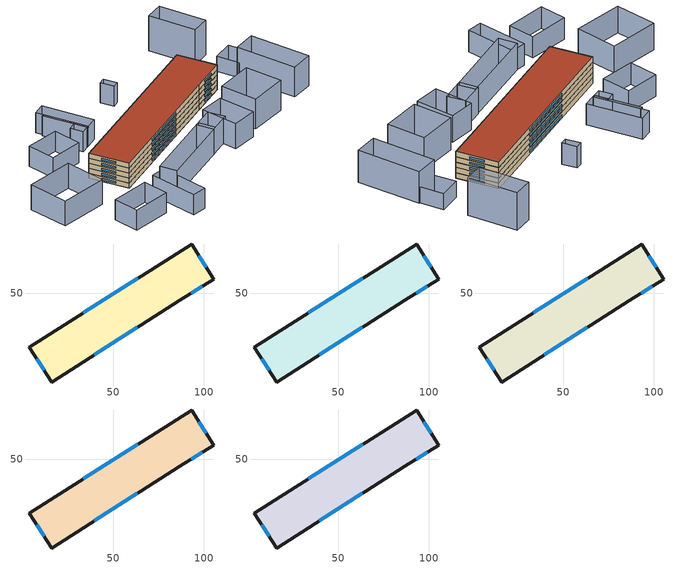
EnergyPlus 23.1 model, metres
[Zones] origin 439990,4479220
b56bda9013da5b2d_F0_whole
 floor ground (EU_floor_Construction): 86.83,46.03 105.45,57.83 93.24,77.17 3.73,20.28 16.11,0.98 z0
 wall outside (EU_wall_Construction): 105.45,57.83 86.83,46.03 16.11,0.98 3.73,20.28 93.24,77.17 105.45,57.83 z0:3
 window (EU_Window_Construction): 99.27,53.92 93,49.94 / 63.39,31.1 39.55,15.91 / 12.01,7.38 7.84,13.88 / 33.4,39.14 63.57,58.31 / 97.29,70.76 101.4,64.24 z0.99:2.01
b56bda9013da5b2d_F1_whole
 floor to b56bda9013da5b2d_F0_whole (EU_floor_Construction): 86.82,46.03 105.45,57.83 93.24,77.17 3.73,20.28 16.11,0.98 z3
 wall outside (EU_wall_Construction): 105.45,57.83 86.83,46.03 16.11,0.98 3.73,20.28 93.24,77.17 105.45,57.83 z3:6
 window (EU_Window_Construction): 99.27,53.92 93,49.94 / 63.39,31.1 39.55,15.91 / 12.01,7.38 7.84,13.88 / 33.4,39.14 63.57,58.31 / 97.29,70.76 101.4,64.24 z3.99:5.01
b56bda9013da5b2d_F2_whole
 floor to b56bda9013da5b2d_F1_whole (EU_floor_Construction): 86.82,46.03 105.45,57.83 93.24,77.17 3.73,20.28 16.11,0.98 z6
 wall outside (EU_wall_Construction): 105.45,57.83 86.83,46.03 16.11,0.98 3.73,20.28 93.24,77.17 105.45,57.83 z6:9
 window (EU_Window_Construction): 99.27,53.92 93,49.94 / 63.39,31.1 39.55,15.91 / 12.01,7.38 7.84,13.88 / 33.4,39.14 63.57,58.31 / 97.29,70.76 101.4,64.24 z6.99:8.01
b56bda9013da5b2d_F3_whole
 floor to b56bda9013da5b2d_F2_whole (EU_floor_Construction): 86.82,46.03 105.45,57.83 93.24,77.17 3.73,20.28 16.11,0.98 z9
 wall outside (EU_wall_Construction): 105.45,57.83 86.83,46.03 16.11,0.98 3.73,20.28 93.24,77.17 105.45,57.83 z9:12
 window (EU_Window_Construction): 99.27,53.92 93,49.94 / 63.39,31.1 39.55,15.91 / 12.01,7.38 7.84,13.88 / 33.4,39.14 63.57,58.31 / 97.29,70.76 101.4,64.24 z9.99:11.01
b56bda9013da5b2d_F4_whole
 floor to b56bda9013da5b2d_F3_whole (EU_floor_Construction): 86.82,46.03 105.45,57.83 93.24,77.17 3.73,20.28 16.11,0.98 z12
 wall outside (EU_wall_Construction): 105.45,57.83 86.83,46.03 16.11,0.98 3.73,20.28 93.24,77.17 105.45,57.83 z12:15
 window (EU_Window_Construction): 99.27,53.92 93,49.94 / 63.39,31.1 39.55,15.91 / 12.01,7.38 7.84,13.88 / 33.4,39.14 63.57,58.31 / 97.29,70.76 101.4,64.24 z12.99:14.01
 roof outside (EU_roof_Construction): 93.24,77.17 105.45,57.83 86.83,46.03 16.11,0.98 3.73,20.28 z15
shading: 27.79,-9.69 67.05,15.36 / 67.05,15.36 72.39,7 / 72.39,7 33.12,-18.05 / 33.12,-18.05 27.79,-9.69 / 82.07,13.13 70.39,5.73 / 70.39,5.73 65.06,14.15 / 65.06,14.15 76.73,21.56 / 76.73,21.56 82.07,13.13 / 89.32,29.55 96.51,9.3 / 96.51,9.3 82.81,4.43 / 82.81,4.43 75.62,24.68 / 75.62,24.68 89.32,29.55 / -37.28,10.31 -10.03,17.77 / -10.03,17.77 -3.85,-4.86 / -3.85,-4.86 -31.09,-12.31 / -31.09,-12.31 -37.28,10.31 z0:15; 114.05,43.33 122.34,23.48 / 122.34,23.48 101.79,14.89 / 101.79,14.89 93.5,34.74 / 93.5,34.74 114.05,43.33 / 135.08,30.56 120.65,62.58 / 120.65,62.58 132.64,67.98 / 132.64,67.98 147.07,35.96 / 147.07,35.96 135.08,30.56 z0:18; -6.29,-20.95 15.68,-14.78 / 15.68,-14.78 19.7,-29.09 / 19.7,-29.09 -2.27,-35.26 / -2.27,-35.26 -6.29,-20.95 / 30.51,-38.34 22.65,-11.16 / 22.65,-11.16 30.77,-8.81 / 30.77,-8.81 38.63,-35.99 / 38.63,-35.99 30.51,-38.34 / 3.28,51.59 7.64,35.67 / 7.64,35.67 -11.21,30.51 / -11.21,30.51 -15.57,46.43 / -15.57,46.43 3.28,51.59 / 15.32,43.67 11.4,50.05 / 11.4,50.05 15.57,52.61 / 15.57,52.61 19.49,46.23 / 19.49,46.23 15.32,43.67 / 7.03,68.49 20.43,46.79 / 20.43,46.79 19.2,46.04 / 19.2,46.04 5.8,67.74 / 5.8,67.74 7.03,68.49 / 20.44,46.78 4.66,72.34 / 4.66,72.34 10.72,76.09 / 10.72,76.09 26.5,50.52 / 26.5,50.52 20.44,46.78 / 52.31,72.4 48,79.18 / 48,79.18 51.34,81.3 / 51.34,81.3 55.65,74.52 / 55.65,74.52 52.31,72.4 z0:12; 125.59,79.02 131.99,67.74 / 131.99,67.74 121.1,61.56 / 121.1,61.56 114.7,72.85 / 114.7,72.85 125.59,79.02 z0:9; 108.87,84.24 96.03,108.53 / 96.03,108.53 105.69,113.64 / 105.69,113.64 118.53,89.35 / 118.53,89.35 108.87,84.24 z0:21
[Building]
EU S2 Campaign: North Axis=0; Terrain=City; Solar Distribution=FullExterior
[Site:Location]
Madrid: Latitude=40.5; Longitude=-3.5; Time Zone=1; Elevation=609
[SizingPeriod:WeatherFileDays]
AnnualSizingPeriod: Begin Month=1; Begin Day of Month=1; End Month=12; End Day of Month=31; Day of Week for Start Day=Monday; Use Weather File Daylight Saving Period=No; Use Weather File Rain and Snow Indicators=No
[MATERIAL]
EU_InternalMass_Material: Roughness=MediumRough; Thickness=0.1; Conductivity=1; Density=1800; Specific Heat=900; Thermal Absorptance=0.9; Solar Absorptance=0.7; Visible Absorptance=0.7
[MATERIAL:NOMASS] Roughness=MediumRough; Thermal Absorptance=0.9; Solar Absorptance=0.7; Visible Absorptance=0.7
Name | Thermal Resistance
EU_wall_NoMass | 0.609216
EU_roof_NoMass | 0.513268
EU_floor_NoMass | 0.568163
[WINDOWMATERIAL:SIMPLEGLAZINGSYSTEM]
EU_Window_SimpleGlazing: UFactor=5.50606; Solar Heat Gain Coefficient=0.85; Visible Transmittance=0.85
[CONSTRUCTION]
EU_wall_Construction: EU_wall_NoMass
EU_roof_Construction: EU_roof_NoMass
EU_floor_Construction: EU_floor_NoMass
EU_InternalMass_Construction: EU_InternalMass_Material
EU_Window_Construction: EU_Window_SimpleGlazing
[ZONE] Type=1; Multiplier=1; Ceiling Height=autocalculate; Volume=7273.37; Floor Area=autocalculate; Part of Total Floor Area=Yes
b56bda9013da5b2d_F0_whole; b56bda9013da5b2d_F1_whole; b56bda9013da5b2d_F2_whole; b56bda9013da5b2d_F3_whole; b56bda9013da5b2d_F4_whole
[INTERNALMASS] Construction=EU_InternalMass_Construction; Surface Area=1868.65
Name | Zone or ZoneList
b56bda9013da5b2d_F0_whole_EU_InternalMass | b56bda9013da5b2d_F0_whole
b56bda9013da5b2d_F1_whole_EU_InternalMass | b56bda9013da5b2d_F1_whole
b56bda9013da5b2d_F2_whole_EU_InternalMass | b56bda9013da5b2d_F2_whole
b56bda9013da5b2d_F3_whole_EU_InternalMass | b56bda9013da5b2d_F3_whole
b56bda9013da5b2d_F4_whole_EU_InternalMass | b56bda9013da5b2d_F4_whole
[OTHEREQUIPMENT] Fuel Type=Electricity; Design Level Calculation Method=Watts/Area; Power per Zone Floor Area=1; Fraction Latent=0; Fraction Radiant=0; Fraction Lost=0; Carbon Dioxide Generation Rate=0; EndUse Subcategory=EU_Step8_InternalGains
Name | Zone or ZoneList or Space or SpaceList | Schedule
EU_Step8_InternalGain_b56bda9013da5b2d_F0_whole_f000 | b56bda9013da5b2d_F0_whole | EU_Step8_GainSchedule_b56bda9013da5b2d_F0_whole_f000
EU_Step8_InternalGain_b56bda9013da5b2d_F1_whole_f000 | b56bda9013da5b2d_F1_whole | EU_Step8_GainSchedule_b56bda9013da5b2d_F1_whole_f000
EU_Step8_InternalGain_b56bda9013da5b2d_F2_whole_f000 | b56bda9013da5b2d_F2_whole | EU_Step8_GainSchedule_b56bda9013da5b2d_F2_whole_f000
EU_Step8_InternalGain_b56bda9013da5b2d_F3_whole_f000 | b56bda9013da5b2d_F3_whole | EU_Step8_GainSchedule_b56bda9013da5b2d_F3_whole_f000
EU_Step8_InternalGain_b56bda9013da5b2d_F4_whole_f000 | b56bda9013da5b2d_F4_whole | EU_Step8_GainSchedule_b56bda9013da5b2d_F4_whole_f000
[ZONEVENTILATION:DESIGNFLOWRATE] Schedule=EU_AlwaysOn; Design Flow Rate Calculation Method=AirChanges/Hour; Air Changes per Hour=0.752966; Ventilation Type=Natural; Fan Pressure Rise=0; Fan Total Efficiency=1; Constant Term Coefficient=1; Temperature Term Coefficient=0; Velocity Term Coefficient=0; Velocity Squared Term Coefficient=0; Minimum Indoor Temperature=-100; Maximum Indoor Temperature=100; Delta Temperature=-100; Minimum Outdoor Temperature=-100; Maximum Outdoor Temperature=100; Maximum Wind Speed=40
Name | Zone or ZoneList or Space or SpaceList
EU_ConstantAir_b56bda9013da5b2d_F0_whole | b56bda9013da5b2d_F0_whole
EU_ConstantAir_b56bda9013da5b2d_F1_whole | b56bda9013da5b2d_F1_whole
EU_ConstantAir_b56bda9013da5b2d_F2_whole | b56bda9013da5b2d_F2_whole
EU_ConstantAir_b56bda9013da5b2d_F3_whole | b56bda9013da5b2d_F3_whole
EU_ConstantAir_b56bda9013da5b2d_F4_whole | b56bda9013da5b2d_F4_whole
[HVACTEMPLATE:THERMOSTAT] Constant Heating Setpoint=20; Constant Cooling Setpoint=50
EU_HeatOnly_b56bda9013da5b2d_F0_whole; EU_HeatOnly_b56bda9013da5b2d_F1_whole; EU_HeatOnly_b56bda9013da5b2d_F2_whole; EU_HeatOnly_b56bda9013da5b2d_F3_whole; EU_HeatOnly_b56bda9013da5b2d_F4_whole
[HVACTEMPLATE:ZONE:IDEALLOADSAIRSYSTEM] System Availability Schedule=EU_AlwaysOn; Maximum Heating Supply Air Temperature=50; Minimum Cooling Supply Air Temperature=13; Maximum Heating Supply Air Humidity Ratio=0.0156; Minimum Cooling Supply Air Humidity Ratio=0.0077; Heating Limit=NoLimit; Cooling Limit=NoLimit; Heating Availability Schedule=EU_AlwaysOn; Cooling Availability Schedule=EU_CoolingOff; Dehumidification Control Type=ConstantSensibleHeatRatio; Cooling Sensible Heat Ratio=0.7; Dehumidification Setpoint=60; Humidification Control Type=None; Humidification Setpoint=30; Outdoor Air Method=None; Outdoor Air Flow Rate per Person=0.00944; Outdoor Air Flow Rate per Zone Floor Area=0; Outdoor Air Flow Rate per Zone=0; Demand Controlled Ventilation Type=None; Outdoor Air Economizer Type=NoEconomizer; Heat Recovery Type=None; Sensible Heat Recovery Effectiveness=0.7; Latent Heat Recovery Effectiveness=0.65
Name | Template Thermostat
b56bda9013da5b2d_F0_whole | EU_HeatOnly_b56bda9013da5b2d_F0_whole
b56bda9013da5b2d_F1_whole | EU_HeatOnly_b56bda9013da5b2d_F1_whole
b56bda9013da5b2d_F2_whole | EU_HeatOnly_b56bda9013da5b2d_F2_whole
b56bda9013da5b2d_F3_whole | EU_HeatOnly_b56bda9013da5b2d_F3_whole
b56bda9013da5b2d_F4_whole | EU_HeatOnly_b56bda9013da5b2d_F4_whole
[SIZING:ZONE] Zone Cooling Design Supply Air Temperature Input Method=SupplyAirTemperature; Zone Cooling Design Supply Air Temperature=13; Zone Heating Design Supply Air Temperature Input Method=SupplyAirTemperature; Zone Heating Design Supply Air Temperature=50; Zone Cooling Design Supply Air Humidity Ratio=0.008; Zone Heating Design Supply Air Humidity Ratio=0.008; Cooling Design Air Flow Method=DesignDay; Cooling Design Air Flow Rate=0; Cooling Minimum Air Flow per Zone Floor Area=0.000762; Cooling Minimum Air Flow=0; Cooling Minimum Air Flow Fraction=0.2; Heating Design Air Flow Method=DesignDay; Heating Design Air Flow Rate=0; Heating Maximum Air Flow per Zone Floor Area=0.002032; Heating Maximum Air Flow=0.141576; Heating Maximum Air Flow Fraction=0.3; Account for Dedicated Outdoor Air System=No; Dedicated Outdoor Air System Control Strategy=NeutralSupplyAir; Dedicated Outdoor Air Low Setpoint Temperature for Design=autosize; Dedicated Outdoor Air High Setpoint Temperature for Design=autosize; Zone Load Sizing Method=Sensible Load Only No Latent Load; Zone Latent Cooling Design Supply Air Humidity Ratio Input Method=HumidityRatioDifference; Zone Cooling Design Supply Air Humidity Ratio Difference=0.005; Zone Latent Heating Design Supply Air Humidity Ratio Input Method=HumidityRatioDifference; Zone Humidification Design Supply Air Humidity Ratio Difference=0.005
b56bda9013da5b2d_F0_whole; b56bda9013da5b2d_F1_whole; b56bda9013da5b2d_F2_whole; b56bda9013da5b2d_F3_whole; b56bda9013da5b2d_F4_whole
[SCHEDULE:CONSTANT]
Name | Hourly Value
EU_AlwaysOn | 1
EU_CoolingOff | 0
[SCHEDULE:FILE] Column Number=1; Rows to Skip at Top=0; Number of Hours of Data=8760; Column Separator=Comma; Interpolate to Timestep=No; Minutes per Item=60; Adjust Schedule for Daylight Savings=Yes
Name | File
EU_Step8_GainSchedule_b56bda9013da5b2d_F0_whole_f000 | ../../schedules/b56bda9013da5b2d/b56bda9013da5b2d_F0_whole_f000_gain.csv
EU_Step8_GainSchedule_b56bda9013da5b2d_F1_whole_f000 | ../../schedules/b56bda9013da5b2d/b56bda9013da5b2d_F1_whole_f000_gain.csv
EU_Step8_GainSchedule_b56bda9013da5b2d_F2_whole_f000 | ../../schedules/b56bda9013da5b2d/b56bda9013da5b2d_F2_whole_f000_gain.csv
EU_Step8_GainSchedule_b56bda9013da5b2d_F3_whole_f000 | ../../schedules/b56bda9013da5b2d/b56bda9013da5b2d_F3_whole_f000_gain.csv
EU_Step8_GainSchedule_b56bda9013da5b2d_F4_whole_f000 | ../../schedules/b56bda9013da5b2d/b56bda9013da5b2d_F4_whole_f000_gain.csv
